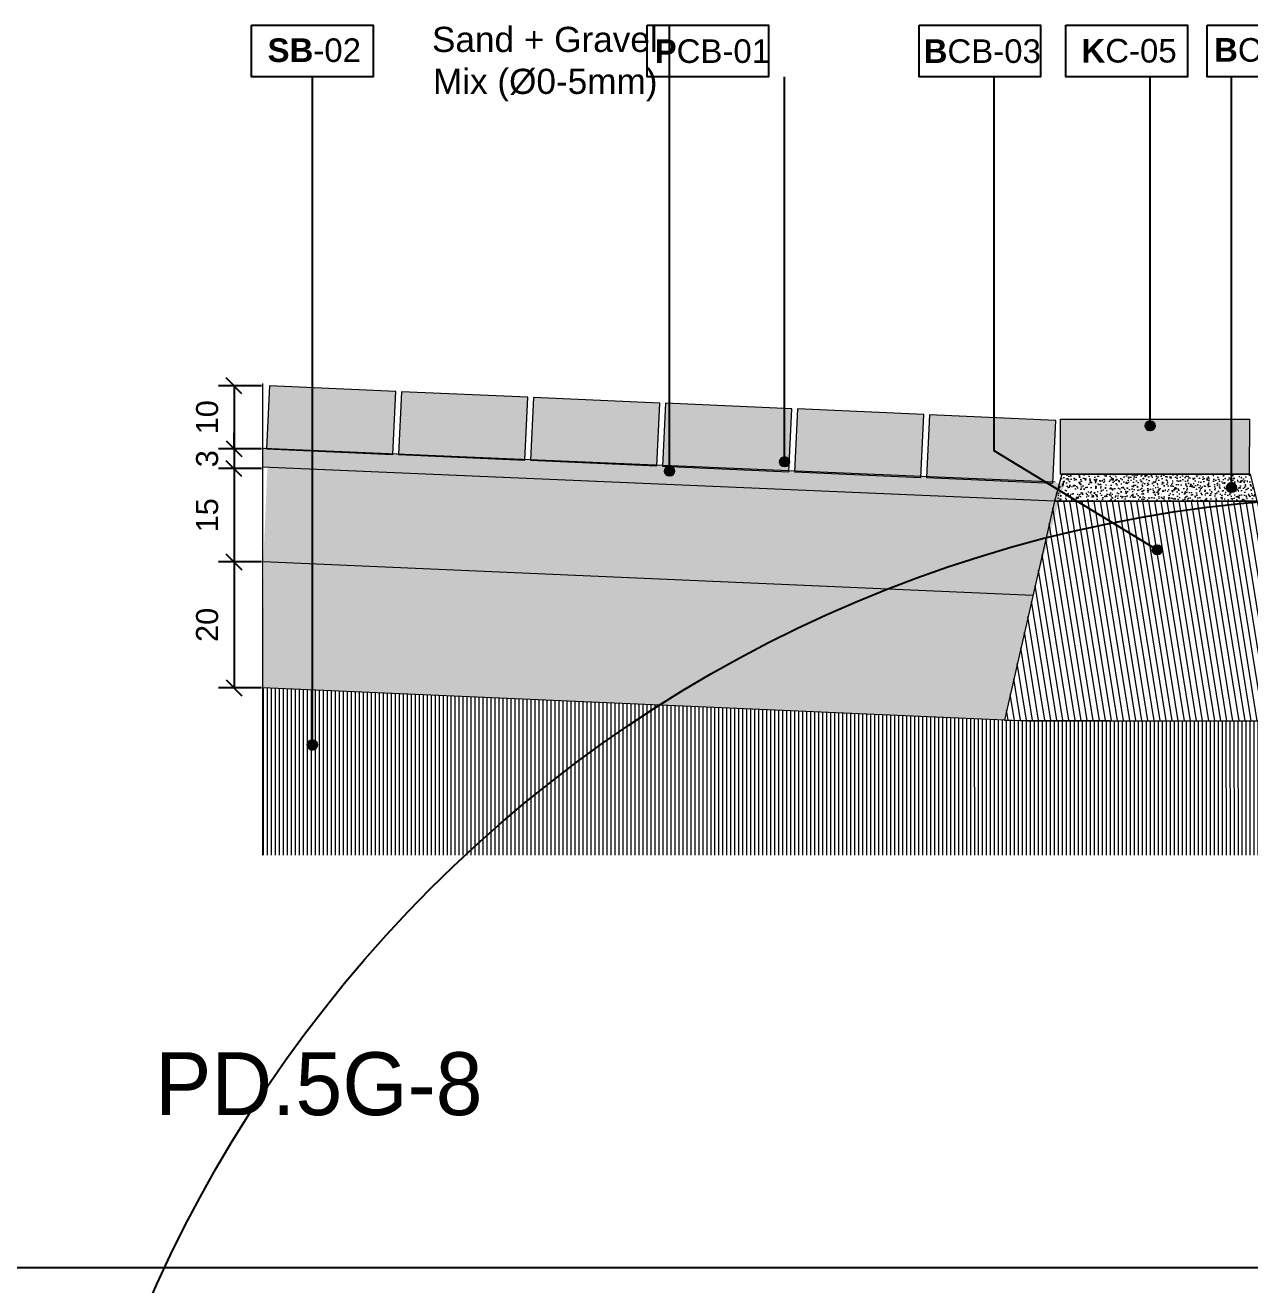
# Model space of a CAD drawing. Header units: metres. Extents: x -325 to 301, y -147 to 149.
# Drawn here: x 67.626 to 69.572, y 53.429 to 55.431 of the extents above; entities that cross this region are included whole.
import ezdxf

# ---------------------------------------------------------------- set-up
doc = ezdxf.new("R2010")
doc.units = ezdxf.units.M
doc.layers.get('Defpoints').update_dxf_attribs({"lineweight": 13})
doc.layers.add('-aux', color=50, linetype='Continuous', plot=False)
doc.layers.add('-AUX_MON', color=3, linetype='Continuous', plot=False)
for name, color, linetype, true_color in [('0-TX-1_25', 7, 'Continuous', 0x3f4f7f), ('3-TR-paviment fort', 7, 'Continuous', 0xd1d1d1), ('EIT_3 TR sorra', 7, 'Continuous', 0xd8ceb0)]:
    doc.layers.add(name, color=color, linetype=linetype, true_color=true_color)
for name, color, linetype, lineweight in [('1-CM', 7, 'Continuous', 0), ('2-L-secció', 1, 'Continuous', 0), ('3-TR Formigó', 252, 'Continuous', 0), ('3-TR Seleccionat', 44, 'Continuous', 0), ('3-TR Tot-u', 37, 'Continuous', 0)]:
    doc.layers.add(name, color=color, linetype=linetype, lineweight=lineweight)
doc.layers.add('3-TR tot_u', color=7, linetype='Continuous', lineweight=5, true_color=0x787878)
doc.layers.add('A-KEYPLAN_HATCH', color=7, linetype='Continuous')
doc.layers.add('A_TEXT_2', color=7, linetype='Continuous')
doc.styles.get("Standard").update_dxf_attribs({"font": 'arial.ttf'})
doc.styles.add('x-llegenda materials$0$ENGRAVERS', font='TT0586M.TTF')
doc.dimstyles.new('ISO-25', dxfattribs={"dimtxt": 0.1, "dimasz": 0.1, "dimexe": 0.1, "dimexo": 0.1, "dimgap": 0.1, "dimtad": 1, "dimdec": 0, "dimlfac": 100, "dimzin": 9, "dimtxsty": 'Standard', "dimblk": 'OBLIQUE', "dimcen": 0.1, "dimadec": 0, "dimazin": 0, "dimtfac": 1, "dimtdec": 0, "dimtmove": 0, "dimatfit": 3, "dimldrblk": 'OBLIQUE', "dimfxl": 1, "dimarcsym": 0})

# ---------------------------------------------------------------- blocks, each defined once
blk = doc.blocks.new('hatch keyplan 2')
at = {"layer": 'A-KEYPLAN_HATCH'}
blk.add_lwpolyline([(0, 0.00548), (0.01287, 0.00548), (0.01287, 0), (0, 0)], close=True, dxfattribs=at)
blk = doc.blocks.new('hatch keyplan')
at = {"layer": 'A-KEYPLAN_HATCH'}
blk.add_blockref('hatch keyplan 2', (1.43058, 0.85215), dxfattribs=at)
blk = doc.blocks.new('SB-02')
at = {"layer": 'A-KEYPLAN_HATCH'}
blk.add_blockref('hatch keyplan', (-1.43058, -0.85215), dxfattribs=at)
at = {"layer": 'A_TEXT_2', "insert": (-0.0008, 0.00408), "char_height": 0.0025, "attachment_point": 1}
blk.add_mtext_dynamic_manual_height_columns('\\pi0.00249;{\\fArial|b1|i0|c0|p34;SB}-02', width=0.0145619, gutter_width=0.015, heights=[0], dxfattribs=at)
blk = doc.blocks.new('B-CB03')
at = {"layer": 'A-KEYPLAN_HATCH'}
blk.add_blockref('hatch keyplan', (-1.43058, -0.85215), dxfattribs=at)
at = {"layer": 'A_TEXT_2', "insert": (-0.0008, 0.00398), "char_height": 0.0025, "attachment_point": 1}
blk.add_mtext_dynamic_manual_height_columns('\\pi0.00128;{\\fArial|b1|i0|c0|p34;B}CB-03', width=0.0145619, gutter_width=0.015, heights=[0], dxfattribs=at)
blk = doc.blocks.new('B-CB01')
at = {"layer": 'A-KEYPLAN_HATCH'}
blk.add_blockref('hatch keyplan', (-1.43058, -0.85215), dxfattribs=at)
at = {"layer": 'A_TEXT_2', "insert": (-0.0008, 0.00411), "char_height": 0.0025, "attachment_point": 1}
blk.add_mtext_dynamic_manual_height_columns('\\pi0.00152;{\\fArial|b1|i0|c0|p34;B}CB-01', width=0.0145619, gutter_width=0.015, heights=[0], dxfattribs=at)
blk = doc.blocks.new('POINT')
at = {"layer": '0-TX-1_25'}
h = blk.add_hatch(dxfattribs=at)
h.set_pattern_fill('ANGLE', color=256)
h.set_pattern_definition([(0, (-83.747, -12.726), (0, 6.985), [5.08, -1.905]), (90, (-83.747, -12.726), (-6.985, 4e-16), [5.08, -1.905])])
edge = h.paths.add_edge_path()
edge.add_arc((0, 0), 0.0075, 0, 360)
h = blk.add_hatch(color=256, dxfattribs=at)
h.dxf.hatch_style = 1
edge = h.paths.add_edge_path()
edge.add_arc((0, 0), 0.0075, 0, 360)
blk.add_circle((0, 0), 0.0075, dxfattribs=at)
blk = doc.blocks.new('_Oblique')
at = {"color": 0, "lineweight": -2}
blk.add_line((-0.5, -0.5), (0.5, 0.5), dxfattribs=at)
blk = doc.blocks.new('*D1262')
at = {"layer": '0-TX-1_25', "color": 0, "lineweight": -2, "transparency": 16777216}
for p, q in [((68.0014, 54.8581), (67.933, 54.8581)), ((67.958, 54.8581), (67.958, 54.7581)), ((68.0014, 54.7581), (67.933, 54.7581))]:
    blk.add_line(p, q, dxfattribs=at)
at = {"layer": 'Defpoints', "color": 0, "transparency": 16777216}
for p in [(68.0264, 54.8581), (67.958, 54.7581), (68.0264, 54.7581)]:
    blk.add_point(p, dxfattribs=at)
at = {"layer": '0-TX-1_25', "color": 0, "lineweight": -2, "transparency": 16777216, "xscale": 0.025, "yscale": 0.025, "zscale": 0.025}
for p, rotation in [((67.958, 54.8581), 90), ((67.958, 54.7581), 270)]:
    blk.add_blockref('_Oblique', p, dxfattribs=dict(at, rotation=rotation))
at = {"layer": '0-TX-1_25', "color": 0, "transparency": 16777216, "insert": (67.9152, 54.8081), "char_height": 0.035, "attachment_point": 5, "rotation": 90}
blk.add_mtext('10', dxfattribs=at)
blk = doc.blocks.new('*D1263')
at = {"layer": '0-TX-1_25', "color": 0, "lineweight": -2, "transparency": 16777216}
for p, q in [((67.958, 54.7581), (67.958, 54.7831)), ((68.0014, 54.7581), (67.933, 54.7581)), ((67.958, 54.7581), (67.958, 54.7265)), ((68.0014, 54.7265), (67.933, 54.7265)), ((67.958, 54.7265), (67.958, 54.7015))]:
    blk.add_line(p, q, dxfattribs=at)
at = {"layer": 'Defpoints', "color": 0, "transparency": 16777216}
for p in [(68.0264, 54.7581), (67.958, 54.7265), (68.0264, 54.7265)]:
    blk.add_point(p, dxfattribs=at)
at = {"layer": '0-TX-1_25', "color": 0, "lineweight": -2, "transparency": 16777216, "xscale": 0.025, "yscale": 0.025, "zscale": 0.025}
for p, rotation in [((67.958, 54.7581), 270), ((67.958, 54.7265), 90)]:
    blk.add_blockref('_Oblique', p, dxfattribs=dict(at, rotation=rotation))
at = {"layer": '0-TX-1_25', "color": 0, "transparency": 16777216, "insert": (67.9152, 54.7423), "char_height": 0.035, "attachment_point": 5, "rotation": 90}
blk.add_mtext('3', dxfattribs=at)
blk = doc.blocks.new('*D1264')
at = {"layer": '0-TX-1_25', "color": 0, "lineweight": -2, "transparency": 16777216}
for p, q in [((68.0014, 54.7265), (67.933, 54.7265)), ((67.958, 54.7265), (67.958, 54.5781)), ((68.0014, 54.5781), (67.933, 54.5781))]:
    blk.add_line(p, q, dxfattribs=at)
at = {"layer": 'Defpoints', "color": 0, "transparency": 16777216}
for p in [(68.0264, 54.7265), (67.958, 54.5781), (68.0264, 54.5781)]:
    blk.add_point(p, dxfattribs=at)
at = {"layer": '0-TX-1_25', "color": 0, "lineweight": -2, "transparency": 16777216, "xscale": 0.025, "yscale": 0.025, "zscale": 0.025}
for p, rotation in [((67.958, 54.7265), 90), ((67.958, 54.5781), 270)]:
    blk.add_blockref('_Oblique', p, dxfattribs=dict(at, rotation=rotation))
at = {"layer": '0-TX-1_25', "color": 0, "transparency": 16777216, "insert": (67.9152, 54.6523), "char_height": 0.035, "attachment_point": 5, "rotation": 90}
blk.add_mtext('15', dxfattribs=at)
blk = doc.blocks.new('*D1265')
at = {"layer": '0-TX-1_25', "color": 0, "lineweight": -2, "transparency": 16777216}
for p, q in [((68.0014, 54.5781), (67.933, 54.5781)), ((67.958, 54.5781), (67.958, 54.3781)), ((68.0014, 54.3781), (67.933, 54.3781))]:
    blk.add_line(p, q, dxfattribs=at)
at = {"layer": 'Defpoints', "color": 0, "transparency": 16777216}
for p in [(68.0264, 54.5781), (67.958, 54.3781), (68.0264, 54.3781)]:
    blk.add_point(p, dxfattribs=at)
at = {"layer": '0-TX-1_25', "color": 0, "lineweight": -2, "transparency": 16777216, "xscale": 0.025, "yscale": 0.025, "zscale": 0.025}
for p, rotation in [((67.958, 54.5781), 90), ((67.958, 54.3781), 270)]:
    blk.add_blockref('_Oblique', p, dxfattribs=dict(at, rotation=rotation))
at = {"layer": '0-TX-1_25', "color": 0, "transparency": 16777216, "insert": (67.9152, 54.4781), "char_height": 0.035, "attachment_point": 5, "rotation": 90}
blk.add_mtext('20', dxfattribs=at)
blk = doc.blocks.new('PCB02')
at = {"layer": 'A-KEYPLAN_HATCH'}
blk.add_blockref('hatch keyplan', (-1.42958, -0.85215), dxfattribs=at)
at = {"layer": 'A_TEXT_2', "insert": (0.0002, 0.00398), "char_height": 0.0025, "attachment_point": 1}
blk.add_mtext_dynamic_manual_height_columns('\\pi0.00161;{\\fArial|b1|i0|c0|p34;P}CB-01', width=0.0145619, gutter_width=0.015, heights=[0], dxfattribs=at)
blk = doc.blocks.new('K04')
at = {"layer": 'A-KEYPLAN_HATCH'}
blk.add_blockref('hatch keyplan', (-1.42958, -0.85215), dxfattribs=at)
at = {"layer": 'A_TEXT_2', "insert": (0.0002, 0.00402), "char_height": 0.0025, "attachment_point": 1}
blk.add_mtext_dynamic_manual_height_columns('\\pi0.00244;{\\fArial|b1|i0|c0|p34;K}C-05', width=0.0145619, gutter_width=0.015, heights=[0], dxfattribs=at)

msp = doc.modelspace()

# ---------------------------------------------------------------- hatches: boundary and pattern name
at = {"layer": '3-TR Formigó'}
h = msp.add_hatch(dxfattribs=at)
h.set_pattern_fill('ANSI31', color=256, scale=0.003, angle=234.1752, style=0)
h.set_pattern_definition([(279.175244, (30.551688, -37.04028), (0.00940313, 0.0015188056), [])])
h.paths.add_polyline_path([(69.2648, 54.6878), (69.2619, 54.675), (69.2654, 54.6878)])
h.paths.add_polyline_path([(69.584, 54.675), (69.2619, 54.675), (69.1823, 54.3268), (69.6847, 54.3251)])
at = {"layer": '3-TR Seleccionat'}
h = msp.add_hatch(dxfattribs=at)
h.set_pattern_fill('ANSI31', color=256, scale=0.002, angle=225, style=0)
h.set_pattern_definition([(270, (441145.450037, -650782.2914664), (-0.00635, -2e-18), [])])
h.paths.add_polyline_path([(70.8386, 54.325), (70.8386, 54.1121), (68.0032, 54.1121), (68.0032, 54.3782), (69.2189, 54.3252), (69.5946, 54.325)])
at = {"layer": '3-TR Tot-u'}
h = msp.add_hatch(dxfattribs=at)
h.set_pattern_fill('EARTH', color=256, scale=0.005, angle=-80.8248, style=0)
h.set_pattern_definition([(279.175244, (-118.962517, 14.039055), (0.036406452, -0.0262810815), [0.03175, -0.03175]), (279.175244, (-118.950764, 14.040954), (0.036406452, -0.0262810815), [0.03175, -0.03175]), (279.175244, (-118.93901, 14.042852), (0.036406452, -0.0262810815), [0.03175, -0.03175]), (9.175244, (-118.93446, 14.039567), (0.0262810815, 0.036406452), [0.03175, -0.03175]), (9.175244, (-118.93256, 14.027813), (0.0262810815, 0.036406452), [0.03175, -0.03175]), (9.175244, (-118.930662, 14.01606), (0.0262810815, 0.036406452), [0.03175, -0.03175])])
h.paths.add_polyline_path([(69.1823, 54.3268), (69.2276, 54.525), (68.0055, 54.5783), (68.0032, 54.3782)])
h.paths.add_polyline_path([(69.6271, 54.525), (69.6847, 54.3251), (70.8386, 54.325), (70.8386, 54.525)])
at = {"layer": '3-TR tot_u'}
h = msp.add_hatch(dxfattribs=at)
h.set_pattern_fill('AR-CONC', color=256, scale=0.0002, angle=87.7664)
h.set_pattern_definition([(137.7664143104, (237519.838565, -749487.575696), (0.0046054718471, 0.0362850100133), [0.00381, -0.04191]), (82.7664143104, (237519.838565, -749487.575696), (-0.0384570499332, -0.0055540962442), [0.003048, -0.033528116834]), (188.2178590104, (237519.83895, -749487.572672), (-0.0338515765335, 0.0307309136123), [0.00323800176, -0.03561804892]), (133.9506143104, (237519.828413, -749487.5753), (0.0105150597712, 0.053846909549), [0.005715, -0.062865]), (184.4019719204, (237519.82929, -749487.570813), (-0.047597131713, 0.0493733678477), [0.004857004628, -0.053427121632]), (78.95056548, (237519.828413, -749487.5753), (-0.0475971317104, 0.0493733678503), [0.004571993414, -0.050291946384]), (108.7664143104, (237519.83115, -749487.570323), (0.0216192905378, 0.029502712632), [0.00381, -0.04191]), (53.7664143104, (237519.83115, -749487.570323), (-0.036327876684, 0.0137867065869), [0.003048, -0.033528]), (159.2178593104, (237519.83295, -749487.567864), (-0.0147085863389, 0.0432894191587), [0.00323800176, -0.03561798752]), (125.2664143104, (237519.838565, -749487.575696), (-0.01687408474282, 0.0012763333606), [0, -0.0331216, 0, -0.034036, 0, -0.033655]), (95.2664143104, (237519.838565, -749487.575696), (-0.0195000524673, 0.01413465770817), [0, -0.0194056, 0, -0.0323596, 0, -0.012827]), (55.2664143104, (237519.838124, -749487.587016), (0.00220176770955, 0.02705286194048), [0, -0.0127, 0, -0.039624, 0, -0.052578]), (45.2664143104, (237519.837926, -749487.592092), (-0.0039268105646, 0.0298015199573), [0, -0.01651, 0, -0.0263144, 0, -0.037338])])
h.paths.add_polyline_path([(69.2276, 54.525), (69.2684, 54.6733), (68.0109, 54.7282), (68.0044, 54.5784)])
h = msp.add_hatch(dxfattribs=at)
h.set_pattern_fill('AR-CONC', color=256, scale=9e-05, angle=89.1201)
h.set_pattern_definition([(139.120136, (-14.60224, 33.569178), (0.0016861337, 0.0163726586), [0.0017145, -0.0188595]), (84.120136, (-14.60224, 33.569178), (-0.0172417962, -0.002907487), [0.0013716, -0.0150876526]), (189.57158, (-14.6021, 33.570543), (-0.0155556617, 0.0134651714), [0.0014571008, -0.016028122]), (135.304336, (-14.606812, 33.569248), (0.0041580035, 0.024336133), [0.00257175, -0.02828925]), (185.755694, (-14.606466, 33.571276), (-0.021937625, 0.021705804), [0.002185652, -0.024042205]), (80.304287, (-14.606812, 33.569248), (-0.021937625, 0.021705804), [0.002057397, -0.022631376]), (110.120136, (-14.605634, 33.571517), (0.0094123187, 0.0135023525), [0.0017145, -0.0188595]), (55.120136, (-14.605634, 33.571517), (-0.01648955, 0.0058160805), [0.0013716, -0.0150876]), (160.57158, (-14.60485, 33.572642), (-0.0070772314, 0.019318433), [0.0014571008, -0.0160280944]), (126.620136, (-14.6022405, 33.569178), (-0.00760478767, 0.00039479935), [0, -0.01490472, 0, -0.0153162, 0, -0.01514475]), (96.620136, (-14.6022405, 33.569178), (-0.0089228417, 0.0061515134), [0, -0.00873252, 0, -0.01456182, 0, -0.00577215]), (56.620136, (-14.602319, 33.564081), (0.0007029168, 0.0121937974), [0, -0.005715, 0, -0.0178308, 0, -0.0236601]), (46.620136, (-14.602354, 33.561795), (-0.002083395, 0.0133651946), [0, -0.0074295, 0, -0.01184148, 0, -0.0168021])])
h.paths.add_polyline_path([(69.584, 54.675), (69.5734, 54.7177), (69.2735, 54.7177), (69.2619, 54.675)])
at = {"layer": '3-TR-paviment fort'}
for points in [[(68.0097, 54.758), (68.2105, 54.7491), (68.2149, 54.849), (68.0141, 54.8579)], [(68.2195, 54.7489), (68.4203, 54.74), (68.4247, 54.8399), (68.2239, 54.8488)], [(68.4293, 54.7397), (68.6301, 54.7308), (68.6345, 54.8307), (68.4337, 54.8396)], [(68.6391, 54.7305), (68.8399, 54.7216), (68.8443, 54.8216), (68.6435, 54.8304)], [(68.8489, 54.7214), (69.0497, 54.7125), (69.0541, 54.8124), (68.8533, 54.8213)], [(69.0587, 54.7122), (69.2595, 54.7033), (69.2639, 54.8032), (69.0631, 54.8121)], [(69.5717, 54.805), (69.5716, 54.7177), (69.2716, 54.7178), (69.2717, 54.805)]]:
    msp.add_hatch(color=256, dxfattribs=at).paths.add_polyline_path(points)
at = {"layer": 'EIT_3 TR sorra'}
h = msp.add_hatch(dxfattribs=at)
h.set_pattern_fill('ANSI36', color=256, scale=0.001075, angle=-0.5853, style=0, double=1)
h.set_pattern_definition([(44.4146932, (68.0775223, 216.8941087), (0.001877787426, 0.0066181336), [0.0085328125, -0.0017065625, 0, -0.0017065625])])
h.paths.add_polyline_path([(69.2684, 54.6733), (69.2779, 54.7029), (68.0032, 54.7604), (68.0032, 54.7282)])

# ---------------------------------------------------------------- linework, layer by layer
at = {"layer": '-aux'}
msp.add_lwpolyline([(12.2345, 53.4569), (142.2345, 53.4569)], dxfattribs=at)
at = {"layer": '-AUX_MON'}
msp.add_circle((69.7749, 52.5543), 2.1279, dxfattribs=at)
at = {"layer": '0-TX-1_25'}
for points in [[(68.6502, 54.7223), (68.6502, 55.4314)], [(68.0823, 54.2872), (68.0823, 55.3492)], [(68.8329, 54.7375), (68.8329, 55.3492)], [(69.1655, 55.3492), (69.1655, 54.7551), (69.4252, 54.5973)], [(69.4143, 54.7928), (69.4143, 55.3492)], [(69.5435, 54.6967), (69.5435, 55.3492)]]:
    msp.add_lwpolyline(points, dxfattribs=at)
at = {"layer": '1-CM'}
for p, q in [((69.2631, 54.7049), (68.0045, 54.7585)), ((69.2619, 54.675), (68.0032, 54.7286))]:
    msp.add_line(p, q, dxfattribs=at)
for points in [[(68.0097, 54.758), (68.2105, 54.7491), (68.2149, 54.849), (68.0141, 54.8579)], [(68.2195, 54.7489), (68.4203, 54.74), (68.4247, 54.8399), (68.2239, 54.8488)], [(68.4293, 54.7397), (68.6301, 54.7308), (68.6345, 54.8307), (68.4337, 54.8396)], [(68.6391, 54.7305), (68.8399, 54.7216), (68.8443, 54.8216), (68.6435, 54.8304)], [(68.8489, 54.7214), (69.0497, 54.7125), (69.0541, 54.8124), (68.8533, 54.8213)], [(69.0587, 54.7122), (69.2595, 54.7033), (69.2639, 54.8032), (69.0631, 54.8121)], [(69.5717, 54.805), (69.5716, 54.7177), (69.2716, 54.7178), (69.2717, 54.805)], [(69.584, 54.675), (69.5734, 54.7177), (69.2735, 54.7177), (69.2619, 54.675)], [(69.584, 54.675), (69.2619, 54.675), (69.1823, 54.3268), (69.6847, 54.3251)]]:
    msp.add_lwpolyline(points, close=True, dxfattribs=at)
for points in [[(69.2717, 54.805), (69.5717, 54.805)], [(69.2716, 54.7178), (69.5716, 54.7177)], [(69.2276, 54.525), (68.0044, 54.5784)], [(69.2189, 54.3252), (68.0032, 54.3782)], [(70.8386, 54.325), (69.2189, 54.3252)]]:
    msp.add_lwpolyline(points, dxfattribs=at)
at = {"layer": '2-L-secció'}
msp.add_lwpolyline([(68.0032, 54.8616), (68.0032, 54.1121)], dxfattribs=at)

# ---------------------------------------------------------------- block references
at = {"layer": '0-TX-1_25', "xscale": 15, "yscale": 15, "zscale": 15}
for name, p in [('SB-02', (67.9858, 55.3492)), ('B-CB03', (69.0468, 55.3492)), ('B-CB01', (69.5048, 55.3492))]:
    msp.add_blockref(name, p, dxfattribs=at)
at = {"layer": '0-TX-1_25'}
for p in [(69.4139, 54.7945), (69.5435, 54.6967), (69.4252, 54.5973), (68.0823, 54.2872)]:
    msp.add_blockref('POINT', p, dxfattribs=at)
at = {"layer": '0-TX-1_25', "rotation": 357.5000000000001}
for p in [(68.8329, 54.7375), (68.6502, 54.7223)]:
    msp.add_blockref('POINT', p, dxfattribs=at)
at = {"layer": 'A-KEYPLAN_HATCH', "xscale": 14.99999999999007, "yscale": 14.99999999999007, "zscale": 14.99999999999007}
msp.add_blockref('PCB02', (68.5993, 55.3492), dxfattribs=at)
at = {"layer": 'A-KEYPLAN_HATCH', "extrusion": (4.31295e-06, 1.33293e-09, 1), "xscale": 15.00000026264159, "yscale": 15.00000026264159, "zscale": 15.00000026264159}
msp.add_blockref('K04', (69.2652, 55.3492, 0.0003), dxfattribs=at)

# ---------------------------------------------------------------- texts
at = {"layer": '-aux', "insert": (67.8326, 53.7988), "char_height": 0.1, "width": 19.210099, "attachment_point": 1, "style": 'x-llegenda materials$0$ENGRAVERS'}
msp.add_mtext('PD.5G-8', dxfattribs=at)
at = {"layer": '0-TX-1_25', "insert": (68.2171, 55.4288, 0.0017), "char_height": 0.04, "attachment_point": 1}
msp.add_mtext_dynamic_manual_height_columns('\\pi0.05539;Sand + Gravel \\P\\pi0.05692;Mix (Ø0-5mm)', width=0.407727, gutter_width=0.3375, heights=[0], dxfattribs=at)

# ---------------------------------------------------------------- dimensions: what is measured, and where the dimension line sits
at = {"layer": '0-TX-1_25'}
for base, p1, p2, picture, middle in [((67.958, 54.7581), (68.0264, 54.8581), (68.0264, 54.7581), '*D1262', (67.9152, 54.8081)), ((67.958, 54.5781), (68.0264, 54.7265), (68.0264, 54.5781), '*D1264', (67.9152, 54.6523)), ((67.958, 54.3781), (68.0264, 54.5781), (68.0264, 54.3781), '*D1265', (67.9152, 54.4781))]:
    dim = msp.add_linear_dim(base=base, p1=p1, p2=p2, angle=90, dimstyle='ISO-25', override={"dimtxt": 0.035, "dimasz": 0.025, "dimexe": 0.025, "dimexo": 0.025, "dimgap": 0.025, "dimblk1": 'Oblique', "dimblk2": 'Oblique', "dimsah": 1, "dimfxl": 0.1, "dimfxlon": 1, "dimarcsym": 1}, dxfattribs=at)
    dim.commit()
    dim.dimension.update_dxf_attribs({"geometry": picture, "text_midpoint": middle})
dim = msp.add_linear_dim(base=(67.958, 54.7265), p1=(68.0264, 54.7581), p2=(68.0264, 54.7265), angle=90, dimstyle='ISO-25', override={"dimtxt": 0.035, "dimasz": 0.025, "dimexe": 0.025, "dimexo": 0.025, "dimgap": 0.025, "dimblk1": 'Oblique', "dimblk2": 'Oblique', "dimsah": 1, "dimfxl": 0.1, "dimfxlon": 1, "dimarcsym": 1}, dxfattribs=at)
dim.commit()
dim.dimension.update_dxf_attribs({"geometry": '*D1263', "text_midpoint": (67.958, 54.7423), "dimtype": 160})

doc.saveas('drawing.dxf')
